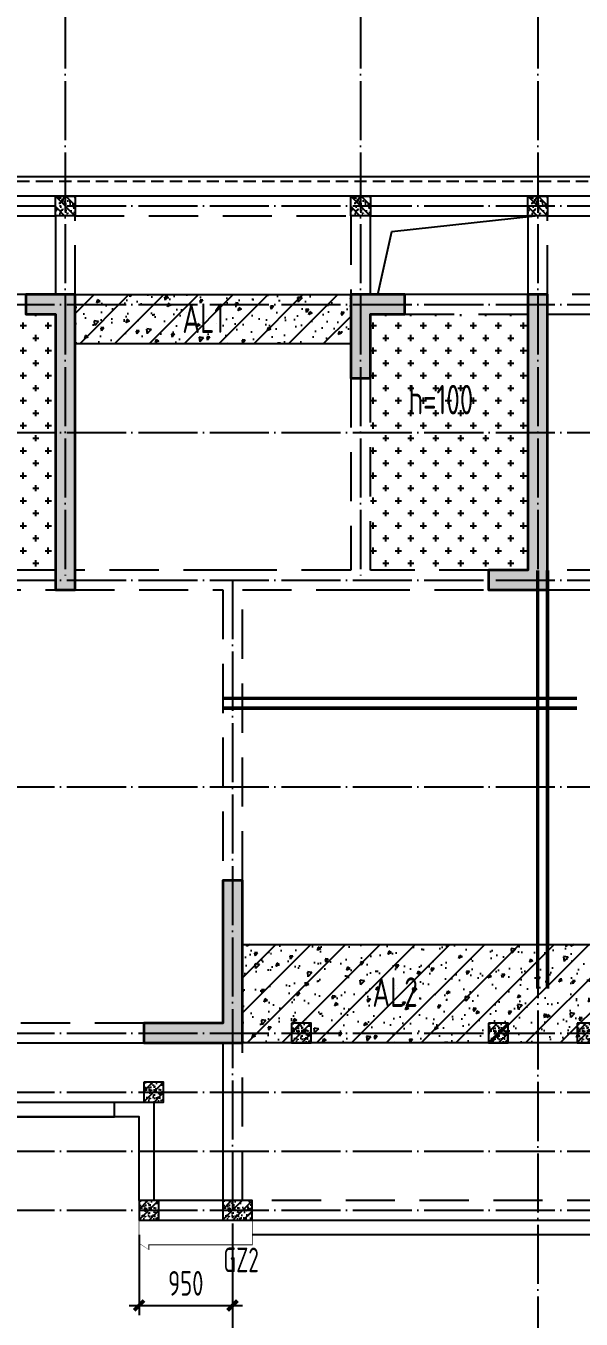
# Model space of a CAD drawing. Extents: x 393367 to 3005760, y 4998 to 826018.
# Drawn here: x 2521507 to 2527148, y 486396 to 499529 of the extents above; entities that cross this region are included whole.
import ezdxf
from ezdxf.enums import TextEntityAlignment as Align

# ---------------------------------------------------------------- set-up
doc = ezdxf.new("R2010")
doc.units = 0
doc.header["$LTSCALE"] = 1000
for name, pattern in [('DASH', [0.35, 0.25, -0.1]), ('DASHED', [0.75, 0.5, -0.25]), ('DOTE', [2.4200000000000004, 2, -0.2, 0.02, -0.2]), ('HIDDEN', [0.375, 0.25, -0.125])]:
    doc.linetypes.add(name, pattern=pattern)
doc.layers.get('0').update_dxf_attribs({"linetype": 'CONTINUOUS'})
doc.layers.get('Defpoints').update_dxf_attribs({"linetype": 'CONTINUOUS'})
for name, color, linetype in [('BEAM', 4, 'DASH'), ('DIM', 3, 'CONTINUOUS'), ('DOTE', 8, 'DOTE'), ('PUB_TEXT', 7, 'CONTINUOUS'), ('S-大样-砼线', 7, 'CONTINUOUS'), ('S-构造柱', 212, 'CONTINUOUS'), ('S-构造柱编号', 130, 'CONTINUOUS'), ('S-梁', 4, 'DASHED'), ('S-梁实线', 4, 'CONTINUOUS'), ('S-楼板文字', 7, 'CONTINUOUS'), ('S-洞口边线', 7, 'CONTINUOUS'), ('S-砼墙', 150, 'CONTINUOUS'), ('S-砼墙填充', 251, 'CONTINUOUS'), ('S-降板填充', 75, 'CONTINUOUS'), ('TEXT', 7, 'CONTINUOUS'), ('板面附加钢筋', 4, 'CONTINUOUS'), ('看线', 251, 'CONTINUOUS')]:
    doc.layers.add(name, color=color, linetype=linetype)
doc.styles.add('TSSD_Rein', font='Tssdeng.shx', dxfattribs={"width": 0.7, "bigfont": 'hztxt.shx'})
doc.dimstyles.new('TSSD_100_100$0', dxfattribs={"dimtxt": 250, "dimasz": 100, "dimexe": 100, "dimexo": 250, "dimgap": 100, "dimtad": 1, "dimdec": 0, "dimzin": 0, "dimdsep": 46, "dimtxsty": 'TSSD_Rein', "dimblk": 'ARCHTICK', "dimcen": 0, "dimdle": 100, "dimclrt": 7, "dimadec": 0, "dimazin": 0, "dimtfac": 1, "dimtdec": 0, "dimtix": 1, "dimtmove": 2, "dimatfit": 3, "dimldrblk": '_tsdbk', "dimfxl": 1, "dimtolj": 1, "dimtzin": 0, "dimarcsym": 0})

# ---------------------------------------------------------------- blocks, each defined once
blk = doc.blocks.new('二层')
at = {"layer": 'S-砼墙填充'}
for points in [[(29300.19927108241, -5750.004090854898), (29300.19132999983, -2750.000007723807), (28800.28800499998, -2750.000007723807), (28800.28800499998, -2950.000007723807), (29100.19132999983, -2950.000007723807), (29100.19927108241, -5750.004090854898)], [(32300.18907799991, -3600.000604723929), (32300.18907799991, -2950.000007723807), (32650.18907700013, -2950.000007723807), (32650.18907700013, -2750.000007723807), (32100.18907799991, -2750.000007723807), (32100.18907799991, -3600.000604723929)], [(34100.28984601796, -5750.076483723824), (34100.28984494647, -2750.000007670256), (33900.28984498186, -2750.000007741735), (33900.2898459821, -5550.076483723824), (33500.2853959999, -5550.076483723824), (33500.2853959999, -5750.076483723824)], [(31000.1933010323, -10350.00023555721), (31000.1932999678, -8700.000273659243), (30800.19330003206, -8700.000273788464), (30800.19330096757, -10150.00023589062), (30000.18699888885, -10150.00023677933), (30000.18699911097, -10350.00023666827)]]:
    blk.add_hatch(color=142, dxfattribs=at).paths.add_polyline_path(points)
at = {"layer": 'S-梁'}
for p, q in [((29300.19132999983, -1950.000007723807), (32100.18907799991, -1950.000007723807)), ((29300.19133000029, -2750.000007723807), (29300.19132999983, -1950.000007723807)), ((32100.18907799991, -1950.000007723807), (32100.18907800037, -2750.000007723807)), ((34100.28984500002, -2750.000007723807), (34100.28984500002, -1950.000130499364)), ((34100.28984500002, -1950.000130499364), (37100.19028615393, -1950.000324338791)), ((37100.1902344618, -2750.000007723807), (34100.28984500002, -2750.000007723807)), ((32650.18907700013, -2950.000007723807), (33900.28984505357, -2950.000007723807)), ((34100.28984501772, -2950.000007723807), (37100.19031200092, -2950.000007723807)), ((32100.18907800037, -3600.000604723697), (32100.18907799991, -5550.015171437641)), ((32300.18907799991, -5550.020228251233), (32300.18907800037, -3600.000604723697)), ((29100.18412762089, -5550.004107773886), (27500.1931309998, -5549.998468853999)), ((30900.19366835197, -5550.01073922927), (29300.18412761949, -5550.004829560523)), ((32100.18907799991, -5550.015171437641), (30900.19366835197, -5550.01073922927)), ((33500.29008357087, -5550.07648383372), (32300.18907799991, -5550.020228251233)), ((37800.19133300008, -5550.023581903079), (34100.28984594624, -5550.075091525097)), ((27500.19313100027, -5749.998468855396), (29200.18340583332, -5750.00446020707)), ((29200.18338891584, -5750.00446020707), (30800.19329904951, -5750.010369877215)), ((30800.19329904951, -5750.010369877215), (30800.19330001622, -8700.000273756566)), ((31000.19329998363, -8700.000273690908), (31000.19329901645, -5750.011108581559)), ((31000.19329901645, -5750.011108581559), (32200.18870864809, -5750.015540789696)), ((32200.18439042941, -5750.015540680499), (33500.2807084294, -5750.076483613928)), ((34100.28984601796, -5750.075091544422), (37800.19133319985, -5750.023581922404)), ((30000.18699900014, -10150.00023672369), (27500.19313100027, -10150.00023672369)), ((31000.00355086662, -11950.00023682055), (31000.00355189852, -10350.00023672369)), ((37800.00158170471, -11950.00024120748), (31000.00355086662, -11950.00023682055))]:
    blk.add_line(p, q, dxfattribs=at)
at = {"layer": 'S-梁实线'}
for p, q in [((29099.99999999953, -1750.000007723807), (22600.19718400016, -1750.000007723807)), ((32200.18907799991, -1750.000007723807), (29100.19132999983, -1750.000007723807)), ((34000.28985146154, -1750.000124037848), (32200.18908446142, -1750.000007723807)), ((37100.19029907696, -1750.000324338791), (34000.28985146154, -1750.000124037848)), ((25700.19493200025, -1950.003717453103), (29100.19133000029, -1950.007921811659)), ((29100.19133000029, -1950.007921811659), (29100.19133000029, -2750.000007723807)), ((32300.18907799991, -1950.000014185323), (33900.28984500002, -1950.000117576332)), ((32300.18907800037, -2750.000007723807), (32300.18907799991, -1950.000014185323)), ((33900.28984500002, -1950.000117576332), (33900.28984500002, -2750.000007723807)), ((28800.2880052859, -2750.000007866533), (27400.19313128572, -2750.000003866502)), ((33900.28984498233, -2750.000007723807), (32650.18907700013, -2750.000007723807)), ((27400.19313100027, -10350.00023672369), (30000.18699900014, -10350.00023672369)), ((30800.00355196325, -10350.00023672369), (30800.00355093088, -11950.00023669156)), ((29950.00355089875, -11950.000236272), (29950.00355076976, -12150.0002362075)), ((30800.00355093088, -11950.00023669156), (29950.00355089875, -11950.000236272)), ((29950.00355076976, -12150.0002362075), (30900.00355076976, -12150.00023669156)), ((30900.00355076976, -12150.00023669156), (38900.00007599546, -12150.0002417884))]:
    blk.add_line(p, q, dxfattribs=at)
at = {"layer": 'S-砼墙', "color": 150, "lineweight": 35}
for points in [[(29300.19927108241, -5750.004090854898), (29300.19132999983, -2750.000007723807), (28800.28800499998, -2750.000007723807), (28800.28800499998, -2950.000007723807), (29100.19132999983, -2950.000007723807), (29100.19927108241, -5750.004090854898)], [(32300.18907799991, -3600.000604723929), (32300.18907799991, -2950.000007723807), (32650.18907700013, -2950.000007723807), (32650.18907700013, -2750.000007723807), (32100.18907799991, -2750.000007723807), (32100.18907799991, -3600.000604723929)], [(34100.28984601796, -5750.076483723824), (34100.28984494647, -2750.000007670256), (33900.28984498186, -2750.000007741735), (33900.2898459821, -5550.076483723824), (33500.2853959999, -5550.076483723824), (33500.2853959999, -5750.076483723824)], [(31000.1933010323, -10350.00023555721), (31000.1932999678, -8700.000273659243), (30800.19330003206, -8700.000273788464), (30800.19330096757, -10150.00023589062), (30000.18699888885, -10150.00023677933), (30000.18699911097, -10350.00023666827)]]:
    blk.add_lwpolyline(points, close=True, dxfattribs=at)
blk = doc.blocks.new('A$C3AD31606')
at = {"layer": 'BEAM', "linetype": 'ByBlock'}
h = blk.add_hatch(dxfattribs=at)
h.set_pattern_fill('ARMORED', color=252, scale=50, angle=180, style=0)
h.set_pattern_definition([(229.9999999999999, (-188270.9410326034, 1923611.68613293), (-358.6300913003767, 31.37606749129769), [37.49999999999997, -412.4999999999998]), (175, (-188270.9410326034, 1923611.68613293), (69.37566680649986, -376.0960668500059), [30, -330]), (280.4514, (-188300.826872603, 1923614.30080293), (-289.2546908570109, -344.7197710304767), [31.87009499999982, -350.5710559999971]), (226.1842, (-188270.9410326034, 1923511.68613293), (-533.6205243128222, 82.75950716450924), [56.25, -618.75]), (276.6356, (-188315.409405103, 1923518.582786431), (-467.3313527743519, -487.0589354502206), [47.80514399999957, -525.8564999999932]), (171.1842, (-188270.9410326034, 1923511.68613293), (-467.3309725668138, -487.0593004626621), [44.99999999999964, -494.9999999999971]), (201, (-188320.9410326034, 1923536.68613293), (-298.4535260592307, 201.3094453326695), [37.5, -412.5]), (145.9999999999999, (-188320.9410326034, 1923536.68613293), (-121.657665960791, -362.5750225234265), [30, -329.9999999999999]), (251.4514, (-188345.8121491028, 1923553.46193593), (-420.1113142907451, -161.265248354976), [31.87009499999982, -350.5710559999971]), (217.5, (-188270.9410326034, 1923611.68613293), (-6.079927658645395, -166.4469269156558), [0, -325.9999999999995, 0, -334.9999999999995, 0, -331.2499999999995]), (187.5, (-188270.9410326034, 1923611.68613293), (-131.5347687210744, -197.2058559411801), [0, -191, 0, -318.5, 0, -126.25]), (147.4999999999999, (-188159.4410326034, 1923611.68613293), (-266.9112180862045, 11.27743586719), [0, -125, 0, -389.9999999999998, 0, -517.4999999999997]), (137.5, (-188109.4410326034, 1923611.68613293), (-291.5930846711931, -50.0524911661587), [0, -162.4999999999997, 0, -258.9999999999995, 0, -367.4999999999995]), (225, (-188270.9410326034, 1923611.68613293), (176.7766952966368, -176.7766952966369), [])])
h.paths.add_polyline_path([(32200.18981662439, 9190.383684950648), (29400.19206862431, 9190.383900043438), (29400.19206862431, 9690.383900043438), (32200.18981662439, 9690.383684950648)])
h = blk.add_hatch(dxfattribs=at)
h.set_pattern_fill('ARMORED', color=252, scale=50, angle=180, style=0)
h.set_pattern_definition([(229.9999999999999, (-186570.9403858697, 1916511.613339615), (-358.6300913003767, 31.37606749129769), [37.49999999999997, -412.4999999999998]), (175, (-186570.9403858697, 1916511.613339615), (69.37566680649986, -376.0960668500059), [30, -330]), (280.4514, (-186600.8262258694, 1916514.228009615), (-289.2546908570109, -344.7197710304767), [31.87009499999983, -350.5710559999973]), (226.1842, (-186570.9403858697, 1916411.613339615), (-533.6205243128222, 82.75950716450924), [56.25, -618.75]), (276.6356, (-186615.4087583702, 1916418.509993115), (-467.3313527743519, -487.0589354502206), [47.80514399999959, -525.8564999999935]), (171.1842, (-186570.9403858697, 1916411.613339615), (-467.3309725668138, -487.0593004626621), [44.99999999999966, -494.9999999999973]), (201, (-186620.9403858697, 1916436.613339615), (-298.4535260592307, 201.3094453326695), [37.5, -412.5]), (145.9999999999999, (-186620.9403858697, 1916436.613339615), (-121.657665960791, -362.5750225234265), [30, -329.9999999999999]), (251.4514, (-186645.8115023701, 1916453.389142615), (-420.1113142907451, -161.265248354976), [31.87009499999983, -350.5710559999973]), (217.5, (-186570.9403858697, 1916511.613339615), (-6.079927658645395, -166.4469269156558), [0, -325.9999999999995, 0, -334.9999999999995, 0, -331.2499999999995]), (187.5, (-186570.9403858697, 1916511.613339615), (-131.5347687210744, -197.2058559411801), [0, -191, 0, -318.5, 0, -126.25]), (147.4999999999999, (-186459.4403858697, 1916511.613339615), (-266.9112180862045, 11.27743586719), [0, -125, 0, -389.9999999999998, 0, -517.4999999999997]), (137.5, (-186409.4403858697, 1916511.613339615), (-291.5930846711931, -50.0524911661587), [0, -162.4999999999997, 0, -258.9999999999995, 0, -367.4999999999995]), (225, (-186570.9403858697, 1916511.613339615), (176.7766952966368, -176.7766952966369), [])])
h.paths.add_polyline_path([(37900.1907467884, 2090.310869794397), (31100.19271535799, 2090.311106727459), (31100.19271535799, 3090.311106727459), (37900.1907467884, 3090.310869794397)])
at = {"layer": 'S-构造柱'}
h = blk.add_hatch(dxfattribs=at)
h.set_pattern_fill('ARMORED', color=256, scale=15, angle=-90.00000000000001, style=0)
h.set_pattern_definition([(320, (-124989.4093841915, 3289163.757304352), (-9.412820247389286, -107.589027390113), [11.25, -123.75]), (265, (-124989.4093841915, 3289163.757304352), (112.8288200550018, 20.81270004194998), [9, -99]), (10.45139999999996, (-124990.193785191, 3289154.791552354), (103.415931309143, -86.77640725710324), [9.561028499999967, -105.1713167999997]), (316.1842, (-124959.4093841915, 3289163.757304352), (-24.82785214935274, -160.0861572938467), [16.875, -185.625]), (6.635599999999982, (-124961.478380241, 3289150.416792601), (146.1176806350662, -140.1994058323055), [14.34154319999977, -157.7569499999963]), (261.1841999999999, (-124959.4093841915, 3289163.757304352), (146.1177901387987, -140.1992917700441), [13.49999999999978, -148.4999999999964]), (290.9999999999999, (-124966.9093841915, 3289148.757304352), (-60.39283359980084, -89.53605781776923), [11.25, -123.75]), (236, (-124966.9093841915, 3289148.757304352), (108.772506757028, -36.49729978823728), [8.999999999999998, -98.99999999999999]), (341.4514, (-124971.9421250899, 3289141.295969404), (48.37957450649284, -126.0333942872235), [9.5610285, -105.1713168]), (307.5, (-124989.4093841915, 3289163.757304352), (49.93407807469672, -1.823978297593609), [0, -97.7999999999982, 0, -100.4999999999982, 0, -99.37499999999821]), (277.5, (-124989.4093841915, 3289163.757304352), (59.16175678235403, -39.46043061632231), [0, -57.29999999999999, 0, -95.54999999999998, 0, -37.87499999999999]), (237.5, (-124989.4093841915, 3289197.207304351), (-3.383230760156985, -80.07336542586137), [0, -37.5, 0, -117, 0, -155.25]), (227.4999999999999, (-124989.4093841915, 3289212.207304351), (15.01574734984763, -87.47792540135794), [0, -48.75, 0, -77.69999999999999, 0, -110.25]), (315, (-124989.4093841915, 3289163.757304352), (53.03300858899107, 53.03300858899105), [])])
h.paths.add_polyline_path([(29399.99907831755, 10690.30345698999), (29399.99907831755, 10490.30345698999), (29199.99941530405, 10490.30345699418), (29199.99941530405, 10690.30345699418)])
h = blk.add_hatch(dxfattribs=at)
h.set_pattern_fill('ARMORED', color=256, scale=15, angle=-90.00000000000001, style=0)
h.set_pattern_definition([(320, (-121989.4090477158, 3289163.761261392), (-9.412820247389286, -107.589027390113), [11.25, -123.75]), (265, (-121989.4090477158, 3289163.761261392), (112.8288200550018, 20.81270004194998), [9, -99]), (10.45139999999996, (-121990.1934487154, 3289154.795509394), (103.415931309143, -86.77640725710324), [9.561028499999967, -105.1713167999997]), (316.1842, (-121959.4090477158, 3289163.761261392), (-24.82785214935274, -160.0861572938467), [16.875, -185.625]), (6.635599999999982, (-121961.4780437653, 3289150.420749642), (146.1176806350662, -140.1994058323055), [14.34154319999977, -157.7569499999964]), (261.1841999999999, (-121959.4090477158, 3289163.761261392), (146.1177901387987, -140.1992917700441), [13.49999999999978, -148.4999999999964]), (290.9999999999999, (-121966.9090477158, 3289148.761261392), (-60.39283359980084, -89.53605781776923), [11.25, -123.75]), (236, (-121966.9090477158, 3289148.761261392), (108.772506757028, -36.49729978823728), [8.999999999999998, -98.99999999999999]), (341.4514, (-121971.9417886143, 3289141.299926445), (48.37957450649284, -126.0333942872235), [9.5610285, -105.1713168]), (307.5, (-121989.4090477158, 3289163.761261392), (49.93407807469672, -1.823978297593609), [0, -97.7999999999982, 0, -100.4999999999982, 0, -99.37499999999821]), (277.5, (-121989.4090477158, 3289163.761261392), (59.16175678235403, -39.46043061632231), [0, -57.29999999999999, 0, -95.54999999999998, 0, -37.87499999999999]), (237.5, (-121989.4090477158, 3289197.211261392), (-3.383230760156985, -80.07336542586137), [0, -37.5, 0, -117, 0, -155.25]), (227.4999999999999, (-121989.4090477158, 3289212.211261392), (15.01574734984763, -87.47792540135794), [0, -48.75, 0, -77.69999999999999, 0, -110.25]), (315, (-121989.4090477158, 3289163.761261392), (53.03300858899107, 53.03300858899105), [])])
h.paths.add_polyline_path([(32399.99941479322, 10690.30741403101), (32399.99941479322, 10490.30741403101), (32199.99975177972, 10490.3074140352), (32199.99975177972, 10690.3074140352)])
h = blk.add_hatch(dxfattribs=at)
h.set_pattern_fill('ARMORED', color=256, scale=15, angle=-90.00000000000001, style=0)
h.set_pattern_definition([(320, (-120189.409047707, 3289163.765218467), (-9.412820247389286, -107.589027390113), [11.25, -123.75]), (265, (-120189.409047707, 3289163.765218467), (112.8288200550018, 20.81270004194998), [9, -99]), (10.45139999999996, (-120190.1934487065, 3289154.799466468), (103.415931309143, -86.77640725710324), [9.561028499999967, -105.1713167999997]), (316.1842, (-120159.409047707, 3289163.765218467), (-24.82785214935274, -160.0861572938467), [16.875, -185.625]), (6.635599999999982, (-120161.4780437564, 3289150.424706716), (146.1176806350662, -140.1994058323055), [14.34154319999977, -157.7569499999964]), (261.1841999999999, (-120159.409047707, 3289163.765218467), (146.1177901387987, -140.1992917700441), [13.49999999999978, -148.4999999999964]), (290.9999999999999, (-120166.909047707, 3289148.765218467), (-60.39283359980084, -89.53605781776923), [11.25, -123.75]), (236, (-120166.909047707, 3289148.765218467), (108.772506757028, -36.49729978823728), [8.999999999999998, -98.99999999999999]), (341.4514, (-120171.9417886054, 3289141.303883519), (48.37957450649284, -126.0333942872235), [9.5610285, -105.1713168]), (307.5, (-120189.409047707, 3289163.765218467), (49.93407807469672, -1.823978297593609), [0, -97.7999999999982, 0, -100.4999999999982, 0, -99.37499999999821]), (277.5, (-120189.409047707, 3289163.765218467), (59.16175678235403, -39.46043061632231), [0, -57.29999999999999, 0, -95.54999999999998, 0, -37.87499999999999]), (237.5, (-120189.409047707, 3289197.215218466), (-3.383230760156985, -80.07336542586137), [0, -37.5, 0, -117, 0, -155.25]), (227.4999999999999, (-120189.409047707, 3289212.215218466), (15.01574734984763, -87.47792540135794), [0, -48.75, 0, -77.69999999999999, 0, -110.25]), (315, (-120189.409047707, 3289163.765218467), (53.03300858899107, 53.03300858899105), [])])
h.paths.add_polyline_path([(34199.99941480206, 10690.3113711052), (34199.99941480206, 10490.3113711052), (33999.99975178856, 10490.31137110939), (33999.99975178856, 10690.31137110939)])
h = blk.add_hatch(dxfattribs=at)
h.set_pattern_fill('ARMORED', color=256, scale=15, angle=-90.00000000000001, style=0)
h.set_pattern_definition([(220, (185989.4082144811, 3280763.76521844), (9.412820247389286, -107.589027390113), [11.24999999999998, -123.7499999999998]), (275, (185989.4082144811, 3280763.76521844), (-112.8288200550018, 20.81270004194998), [9, -99]), (169.5486, (185990.1926154806, 3280754.799466441), (-103.415931309143, -86.77640725710324), [9.561028499999967, -105.1713167999997]), (223.8158, (185959.4082144811, 3280763.76521844), (24.82785214935274, -160.0861572938467), [16.875, -185.625]), (173.3644, (185961.4772105305, 3280750.424706689), (-146.1176806350662, -140.1994058323055), [14.34154319999978, -157.7569499999964]), (278.8158, (185959.4082144811, 3280763.76521844), (-146.1177901387987, -140.1992917700441), [13.4999999999998, -148.4999999999968]), (249, (185966.9082144811, 3280748.76521844), (60.39283359980084, -89.53605781776923), [11.25, -123.75]), (304, (185966.9082144811, 3280748.76521844), (-108.772506757028, -36.49729978823728), [8.999999999999998, -98.99999999999999]), (198.5486000000001, (185971.9409553795, 3280741.303883492), (-48.37957450649284, -126.0333942872235), [9.5610285, -105.1713168]), (232.5, (185989.4082144811, 3280763.76521844), (-49.93407807469672, -1.823978297593609), [0, -97.7999999999984, 0, -100.4999999999984, 0, -99.37499999999841]), (262.5, (185989.4082144811, 3280763.76521844), (-59.16175678235403, -39.46043061632231), [0, -57.29999999999999, 0, -95.54999999999998, 0, -37.87499999999999]), (302.5, (185989.4082144811, 3280797.215218439), (3.383230760156985, -80.07336542586137), [0, -37.5, 0, -117, 0, -155.25]), (312.5000000000001, (185989.4082144811, 3280812.215218439), (-15.01574734984763, -87.47792540135794), [0, -48.75, 0, -77.69999999999999, 0, -110.25]), (225, (185989.4082144811, 3280763.76521844), (-53.03300858899107, 53.03300858899105), [])])
h.paths.add_polyline_path([(31599.99975197203, 2290.311371078365), (31599.99975197203, 2090.311371078365), (31799.99941498553, 2090.311371082556), (31799.99941498553, 2290.311371082556)])
h = blk.add_hatch(dxfattribs=at)
h.set_pattern_fill('ARMORED', color=256, scale=15, angle=-90.00000000000001, style=0)
h.set_pattern_definition([(220, (187989.4078774946, 3280763.761032519), (9.412820247389286, -107.589027390113), [11.24999999999998, -123.7499999999998]), (275, (187989.4078774946, 3280763.761032519), (-112.8288200550018, 20.81270004194998), [9, -99]), (169.5486, (187990.1922784941, 3280754.795280521), (-103.415931309143, -86.77640725710324), [9.561028499999967, -105.1713167999997]), (223.8158, (187959.4078774946, 3280763.761032519), (24.82785214935274, -160.0861572938467), [16.875, -185.625]), (173.3644, (187961.476873544, 3280750.420520769), (-146.1176806350662, -140.1994058323055), [14.34154319999978, -157.7569499999965]), (278.8158, (187959.4078774946, 3280763.761032519), (-146.1177901387987, -140.1992917700441), [13.4999999999998, -148.4999999999969]), (249, (187966.9078774946, 3280748.761032519), (60.39283359980084, -89.53605781776923), [11.25, -123.75]), (304, (187966.9078774946, 3280748.761032519), (-108.772506757028, -36.49729978823728), [8.999999999999998, -98.99999999999999]), (198.5486000000001, (187971.940618393, 3280741.299697571), (-48.37957450649284, -126.0333942872235), [9.5610285, -105.1713168]), (232.5, (187989.4078774946, 3280763.761032519), (-49.93407807469672, -1.823978297593609), [0, -97.79999999999843, 0, -100.4999999999984, 0, -99.37499999999844]), (262.5, (187989.4078774946, 3280763.761032519), (-59.16175678235403, -39.46043061632231), [0, -57.29999999999999, 0, -95.54999999999998, 0, -37.87499999999999]), (302.5, (187989.4078774946, 3280797.211032518), (3.383230760156985, -80.07336542586137), [0, -37.5, 0, -117, 0, -155.25]), (312.5000000000001, (187989.4078774946, 3280812.211032518), (-15.01574734984763, -87.47792540135794), [0, -48.75, 0, -77.69999999999999, 0, -110.25]), (225, (187989.4078774946, 3280763.761032519), (-53.03300858899107, 53.03300858899105), [])])
h.paths.add_polyline_path([(33599.99941498553, 2290.30718515761), (33599.99941498553, 2090.30718515761), (33799.99907799903, 2090.307185161801), (33799.99907799903, 2290.307185161801)])
h = blk.add_hatch(dxfattribs=at)
h.set_pattern_fill('ARMORED', color=256, scale=15, angle=-90.00000000000001, style=0)
h.set_pattern_definition([(220, (188889.4082148434, 3280763.765218325), (9.412820247389286, -107.589027390113), [11.24999999999998, -123.7499999999998]), (275, (188889.4082148434, 3280763.765218325), (-112.8288200550018, 20.81270004194998), [9, -99]), (169.5486, (188890.1926158429, 3280754.799466327), (-103.415931309143, -86.77640725710324), [9.561028499999967, -105.1713167999997]), (223.8158, (188859.4082148434, 3280763.765218325), (24.82785214935274, -160.0861572938467), [16.875, -185.625]), (173.3644, (188861.4772108928, 3280750.424706575), (-146.1176806350662, -140.1994058323055), [14.34154319999978, -157.7569499999965]), (278.8158, (188859.4082148434, 3280763.765218325), (-146.1177901387987, -140.1992917700441), [13.49999999999981, -148.4999999999969]), (249, (188866.9082148434, 3280748.765218325), (60.39283359980084, -89.53605781776923), [11.25, -123.75]), (304, (188866.9082148434, 3280748.765218325), (-108.772506757028, -36.49729978823728), [8.999999999999998, -98.99999999999999]), (198.5486000000001, (188871.9409557418, 3280741.303883377), (-48.37957450649284, -126.0333942872235), [9.5610285, -105.1713168]), (232.5, (188889.4082148434, 3280763.765218325), (-49.93407807469672, -1.823978297593609), [0, -97.79999999999845, 0, -100.4999999999985, 0, -99.37499999999845]), (262.5, (188889.4082148434, 3280763.765218325), (-59.16175678235403, -39.46043061632231), [0, -57.29999999999999, 0, -95.54999999999998, 0, -37.87499999999999]), (302.5, (188889.4082148434, 3280797.215218324), (3.383230760156985, -80.07336542586137), [0, -37.5, 0, -117, 0, -155.25]), (312.5000000000001, (188889.4082148434, 3280812.215218324), (-15.01574734984763, -87.47792540135794), [0, -48.75, 0, -77.69999999999999, 0, -110.25]), (225, (188889.4082148434, 3280763.765218325), (-53.03300858899107, 53.03300858899105), [])])
h.paths.add_polyline_path([(34499.99975233432, 2290.311370963696), (34499.99975233432, 2090.311370963696), (34699.99941534782, 2090.311370967887), (34699.99941534782, 2290.311370967887)])
h = blk.add_hatch(dxfattribs=at)
h.set_pattern_fill('ARMORED', color=256, scale=15, angle=-90.00000000000001, style=0)
h.set_pattern_definition([(220, (184489.4082148126, 3280163.761032279), (9.412820247389286, -107.589027390113), [11.24999999999998, -123.7499999999998]), (275, (184489.4082148126, 3280163.761032279), (-112.8288200550018, 20.81270004194998), [9, -99]), (169.5486, (184490.1926158122, 3280154.795280281), (-103.415931309143, -86.77640725710324), [9.561028499999967, -105.1713167999997]), (223.8158, (184459.4082148126, 3280163.761032279), (24.82785214935274, -160.0861572938467), [16.875, -185.625]), (173.3644, (184461.4772108621, 3280150.420520528), (-146.1176806350662, -140.1994058323055), [14.34154319999978, -157.7569499999965]), (278.8158, (184459.4082148126, 3280163.761032279), (-146.1177901387987, -140.1992917700441), [13.4999999999998, -148.4999999999969]), (249, (184466.9082148126, 3280148.761032279), (60.39283359980084, -89.53605781776923), [11.25, -123.75]), (304, (184466.9082148126, 3280148.761032279), (-108.772506757028, -36.49729978823728), [8.999999999999998, -98.99999999999999]), (198.5486000000001, (184471.9409557111, 3280141.299697331), (-48.37957450649284, -126.0333942872235), [9.5610285, -105.1713168]), (232.5, (184489.4082148126, 3280163.761032279), (-49.93407807469672, -1.823978297593609), [0, -97.79999999999843, 0, -100.4999999999984, 0, -99.37499999999844]), (262.5, (184489.4082148126, 3280163.761032279), (-59.16175678235403, -39.46043061632231), [0, -57.29999999999999, 0, -95.54999999999998, 0, -37.87499999999999]), (302.5, (184489.4082148126, 3280197.211032278), (3.383230760156985, -80.07336542586137), [0, -37.5, 0, -117, 0, -155.25]), (312.5000000000001, (184489.4082148126, 3280212.211032278), (-15.01574734984763, -87.47792540135794), [0, -48.75, 0, -77.69999999999999, 0, -110.25]), (225, (184489.4082148126, 3280163.761032279), (-53.03300858899107, 53.03300858899105), [])])
h.paths.add_polyline_path([(30099.99975230359, 1690.30718491727), (30099.99975230359, 1490.30718491727), (30299.99941531103, 1490.307184921461), (30299.99941531103, 1690.307184921461)])
h = blk.add_hatch(dxfattribs=at)
h.set_pattern_fill('ARMORED', color=256, scale=15, angle=-90.00000000000001, style=0)
h.set_pattern_definition([(220, (184439.4078778243, 3278963.761032299), (9.412820247389286, -107.589027390113), [11.24999999999998, -123.7499999999998]), (275, (184439.4078778243, 3278963.761032299), (-112.8288200550018, 20.81270004194998), [9, -99]), (169.5486, (184440.1922788238, 3278954.795280301), (-103.415931309143, -86.77640725710324), [9.561028499999967, -105.1713167999997]), (223.8158, (184409.4078778243, 3278963.761032299), (24.82785214935274, -160.0861572938467), [16.875, -185.625]), (173.3644, (184411.4768738737, 3278950.420520549), (-146.1176806350662, -140.1994058323055), [14.34154319999978, -157.7569499999965]), (278.8158, (184409.4078778243, 3278963.761032299), (-146.1177901387987, -140.1992917700441), [13.49999999999981, -148.4999999999969]), (249, (184416.9078778243, 3278948.761032299), (60.39283359980084, -89.53605781776923), [11.25, -123.75]), (304, (184416.9078778243, 3278948.761032299), (-108.772506757028, -36.49729978823728), [8.999999999999998, -98.99999999999999]), (198.5486000000001, (184421.9406187227, 3278941.299697352), (-48.37957450649284, -126.0333942872235), [9.5610285, -105.1713168]), (232.5, (184439.4078778243, 3278963.761032299), (-49.93407807469672, -1.823978297593609), [0, -97.79999999999845, 0, -100.4999999999985, 0, -99.37499999999845]), (262.5, (184439.4078778243, 3278963.761032299), (-59.16175678235403, -39.46043061632231), [0, -57.29999999999999, 0, -95.54999999999998, 0, -37.87499999999999]), (302.5, (184439.4078778243, 3278997.211032298), (3.383230760156985, -80.07336542586137), [0, -37.5, 0, -117, 0, -155.25]), (312.5000000000001, (184439.4078778243, 3279012.211032298), (-15.01574734984763, -87.47792540135794), [0, -48.75, 0, -77.69999999999999, 0, -110.25]), (225, (184439.4078778243, 3278963.761032299), (-53.03300858899107, 53.03300858899105), [])])
h.paths.add_polyline_path([(30049.99941531522, 490.3071849378757), (30049.99941531522, 290.3071849378757), (30249.99907832267, 290.3071849420667), (30249.99907832267, 490.3071849420667)])
h = blk.add_hatch(dxfattribs=at)
h.set_pattern_fill('ARMORED', color=256, scale=15, angle=-90.00000000000001, style=0)
h.set_pattern_definition([(220, (185289.4082148131, 3278963.761032268), (9.412820247389286, -107.589027390113), [11.24999999999998, -123.7499999999998]), (275, (185289.4082148131, 3278963.761032268), (-112.8288200550018, 20.81270004194998), [9, -99]), (169.5486, (185290.1926158126, 3278954.79528027), (-103.415931309143, -86.77640725710324), [9.561028499999967, -105.1713167999997]), (223.8158, (185259.4082148131, 3278963.761032268), (24.82785214935274, -160.0861572938467), [16.875, -185.625]), (173.3644, (185261.4772108626, 3278950.420520518), (-146.1176806350662, -140.1994058323055), [14.34154319999978, -157.7569499999965]), (278.8158, (185259.4082148131, 3278963.761032268), (-146.1177901387987, -140.1992917700441), [13.4999999999998, -148.4999999999969]), (249, (185266.9082148131, 3278948.761032268), (60.39283359980084, -89.53605781776923), [11.25, -123.75]), (304, (185266.9082148131, 3278948.761032268), (-108.772506757028, -36.49729978823728), [8.999999999999998, -98.99999999999999]), (198.5486000000001, (185271.9409557115, 3278941.299697321), (-48.37957450649284, -126.0333942872235), [9.5610285, -105.1713168]), (232.5, (185289.4082148131, 3278963.761032268), (-49.93407807469672, -1.823978297593609), [0, -97.79999999999843, 0, -100.4999999999984, 0, -99.37499999999844]), (262.5, (185289.4082148131, 3278963.761032268), (-59.16175678235403, -39.46043061632231), [0, -57.29999999999999, 0, -95.54999999999998, 0, -37.87499999999999]), (302.5, (185289.4082148131, 3278997.211032268), (3.383230760156985, -80.07336542586137), [0, -37.5, 0, -117, 0, -155.25]), (312.5000000000001, (185289.4082148131, 3279012.211032268), (-15.01574734984763, -87.47792540135794), [0, -48.75, 0, -77.69999999999999, 0, -110.25]), (225, (185289.4082148131, 3278963.761032268), (-53.03300858899107, 53.03300858899105), [])])
h.paths.add_polyline_path([(30899.99975230405, 490.3071849072003), (30899.99975230405, 290.3071849072003), (31199.9994153115, 290.3071849113912), (31199.9994153115, 490.3071849113912)])
at = {"layer": 'BEAM', "linetype": 'ByBlock'}
for points in [[(32200.18981662439, 9190.383684950648), (29400.19206862431, 9190.383900043438), (29400.19206862431, 9690.383900043438), (32200.18981662439, 9690.383684950648)], [(37900.1907467884, 2090.310869794397), (31100.19271535799, 2090.311106727459), (31100.19271535799, 3090.311106727459), (37900.1907467884, 3090.310869794397)]]:
    blk.add_lwpolyline(points, close=True, dxfattribs=at)
at = {"layer": 'S-构造柱'}
for points in [[(29399.99907831755, 10690.30345698999), (29399.99907831755, 10490.30345698999), (29199.99941530405, 10490.30345699418), (29199.99941530405, 10690.30345699418)], [(32399.99941479322, 10690.30741403101), (32399.99941479322, 10490.30741403101), (32199.99975177972, 10490.3074140352), (32199.99975177972, 10690.3074140352)], [(34199.99941480206, 10690.3113711052), (34199.99941480206, 10490.3113711052), (33999.99975178856, 10490.31137110939), (33999.99975178856, 10690.31137110939)], [(31599.99975197203, 2290.311371078365), (31599.99975197203, 2090.311371078365), (31799.99941498553, 2090.311371082556), (31799.99941498553, 2290.311371082556)], [(33599.99941498553, 2290.30718515761), (33599.99941498553, 2090.30718515761), (33799.99907799903, 2090.307185161801), (33799.99907799903, 2290.307185161801)], [(34499.99975233432, 2290.311370963696), (34499.99975233432, 2090.311370963696), (34699.99941534782, 2090.311370967887), (34699.99941534782, 2290.311370967887)], [(30099.99975230359, 1690.30718491727), (30099.99975230359, 1490.30718491727), (30299.99941531103, 1490.307184921461), (30299.99941531103, 1690.307184921461)], [(30049.99941531522, 490.3071849378757), (30049.99941531522, 290.3071849378757), (30249.99907832267, 290.3071849420667), (30249.99907832267, 490.3071849420667)], [(30899.99975230405, 490.3071849072003), (30899.99975230405, 290.3071849072003), (31199.9994153115, 290.3071849113912), (31199.9994153115, 490.3071849113912)]]:
    blk.add_lwpolyline(points, close=True, dxfattribs=at)
at = {"layer": '板面附加钢筋', "color": 5, "linetype": 'DASH', "const_width": 35}
for points in [[(34100.09661988821, 6890.285601432784), (34100.09661988216, 2641.811199482181)], [(34199.99941531289, 6890.285601432784), (34199.99941530684, 2641.811199482181)], [(30900.00108186621, 5590.311370735639), (34500.00043079443, 5590.311370735639)], [(30900.0010818881, 5490.311370678828), (34500.00043081632, 5490.311370678828)]]:
    blk.add_lwpolyline(points, dxfattribs=at)
at = {"layer": 'S-构造柱编号', "color": 2, "linetype": 'ByBlock', "style": 'TSSD_Rein', "width": 0.65}
blk.add_text('GZ2', height=250, dxfattribs=at).set_placement((30906.30637230538, -237.9021843779483, 5.282134110142623e-09))
at = {"layer": 'TEXT', "color": 1, "style": 'TSSD_Rein', "width": 0.7}
for s, p in [('AL1', (30914.85644213017, 9299.773591145757, -2.60276073612241e-09)), ('AL2', (32881.72770243417, 2456.427043217467, -2.60276073612241e-09))]:
    blk.add_text(s, height=300, dxfattribs=at).set_placement(p, align=Align.RIGHT)
blk = doc.blocks.new('A$C0DED0746')
at = {"color": 30, "const_width": 8}
blk.add_lwpolyline([(30250.09165631654, 499.9996507377364), (30250.09165631607, 199.9996507377364), (30350.09166556271, 199.9992124415003), (30350.0916470699, 249.9996497933753), (31400.09161899844, 249.9996398775838), (31400.09160050517, 500.000516470056)], dxfattribs=at)
at = {"layer": '看线', "color": 201, "linetype": 'HIDDEN', "ltscale": 0.5}
blk.add_lwpolyline([(27700.10200289451, 11049.99965344905), (29250.01443109754, 11049.99965061969), (29249.99373792391, 11049.99965071143), (37250.15333971754, 11049.99965077126), (37250.27672301931, 11349.99970448134), (38950.09175998997, 11349.99909537076), (38950.09247048618, 12399.99860460474)], dxfattribs=at)
at = {"layer": '看线', "color": 201}
blk.add_lwpolyline([(27700.10200289451, 11099.99965344905), (29200.01391376555, 11099.99965071096), (29199.99322059192, 11099.99965071096), (37200.17389936885, 11099.99965077103), (37200.29728267761, 11399.9997223909), (38900.09179382306, 11399.99911328778), (38900.09247048618, 12399.99860460474)], dxfattribs=at)
at = {"layer": '看线', "color": 202, "ltscale": 0.5}
for points in [[(28200.09165633004, 1699.999650737736), (28200.09165633004, 1549.999650737736), (30000.09165633004, 1549.999650737736), (30000.09165633144, 1699.999650711892)], [(30250.09166086931, 699.9996522676665), (30250.09166077338, 1549.999641421018), (27700.0916296239, 1549.999641398201)], [(37300.09269519243, 349.999650019221), (31400.09161160141, 349.9996500208508)]]:
    blk.add_lwpolyline(points, dxfattribs=at)
blk = doc.blocks.new('_ArchTick')
at = {"color": 0, "linetype": 'ByBlock', "const_width": 0.4}
blk.add_lwpolyline([(-0.5, -0.5), (0.5, 0.5)], dxfattribs=at)
blk = doc.blocks.new('*D3012')
at = {"layer": 'Defpoints', "color": 0}
for p in [(2522656.459544121, 487500.9263505671), (2523606.459544113, 487500.9263505671), (2523606.459544113, 486534.7079094967)]:
    blk.add_point(p, dxfattribs=at)
at = {"layer": 'DIM', "color": 0, "lineweight": -2}
for p, q in [((2522656.459544121, 487250.9263505671), (2522656.459544121, 486434.7079094967)), ((2523606.459544113, 487250.9263505671), (2523606.459544113, 486434.7079094967)), ((2522556.459544121, 486534.7079094967), (2523706.459544113, 486534.7079094967))]:
    blk.add_line(p, q, dxfattribs=at)
at = {"layer": 'DIM', "color": 0, "lineweight": -2, "xscale": 100, "yscale": 100, "zscale": 100, "rotation": 180}
blk.add_blockref('_ArchTick', (2522656.459544121, 486534.7079094967), dxfattribs=at)
at = {"layer": 'DIM', "color": 0, "lineweight": -2, "xscale": 100, "yscale": 100, "zscale": 100}
blk.add_blockref('_ArchTick', (2523606.459544113, 486534.7079094967), dxfattribs=at)
at = {"layer": 'DIM', "color": 7, "insert": (2523131.459544117, 486759.7079094967), "char_height": 250, "attachment_point": 5, "style": 'TSSD_Rein'}
blk.add_mtext('\\A1;950', dxfattribs=at)
blk = doc.blocks.new('_tsdbk')
blk.add_line((-1, 0), (0, 0))
at = {"const_width": 0.5}
blk.add_lwpolyline([(-0.7000000000000001, -0.7000000000000001), (0.7000000000000001, 0.7000000000000001)], dxfattribs=at)

msp = doc.modelspace()

# ---------------------------------------------------------------- hatches: boundary and pattern name
at = {"layer": 'S-降板填充'}
h = msp.add_hatch(dxfattribs=at)
h.set_pattern_fill('CROSS', color=256, scale=20, style=0)
h.set_pattern_definition([(7.016709298534877e-15, (27295.84200792806, 66082.26504388178), (127, 127), [63.5, -190.5]), (90, (27327.59200792806, 66050.51504388178), (-127, 127), [63.5, -190.5])])
h.paths.add_polyline_path([(2521806.461126111, 496600.9305367114), (2521506.557801111, 496600.9305367114), (2520606.551716111, 496600.9305367114), (2520206.459544111, 496600.9305367114), (2520206.459544111, 495400.9305365077), (2521806.459094676, 495400.9305365077), (2521806.461126111, 495950.9301870635)])
h.paths.add_polyline_path([(2521806.459094676, 495400.9305365078), (2520206.459544111, 495400.9305365077), (2520206.459544111, 494000.9297777115), (2520606.459515111, 494000.9297777114), (2521806.453923731, 494000.9263683422)])
h.paths.add_polyline_path([(2526606.55863311, 495400.9305365078), (2525006.458874111, 495400.9305365077), (2525006.458874111, 494000.9146342932), (2526206.555614463, 494000.9102017106), (2526606.558633111, 494000.9087241094)])
h.paths.add_polyline_path([(2526606.558633111, 496600.9305367114), (2525356.458873111, 496600.9305367114), (2525006.458874111, 496600.9305367114), (2525006.458874111, 495950.9299397112), (2525006.458874111, 495400.9305365077), (2526606.558633111, 495400.9305365078)])

# ---------------------------------------------------------------- linework, layer by layer
at = {"layer": 'DOTE', "linetype": 'DOTE', "ltscale": 0.3}
for p, q in [((2521906.459544112, 504050.930544435), (2521906.459544112, 493900.9305367112)), ((2524906.459544112, 504050.930544435), (2524906.459544112, 493900.9305367112)), ((2526706.459544112, 504050.930544435), (2526706.459544112, 485500.930536711)), ((2490706.45954411, 498000.9305444352), (2549506.459544114, 498000.9305444352)), ((2490706.45954411, 497700.9305444352), (2549506.459544114, 497700.9305444352)), ((2490706.45954411, 496700.9305367112), (2549506.459544114, 496700.930536711)), ((2490706.45954411, 495400.9305365077), (2549506.459544114, 495400.9305365083)), ((2490706.45954411, 493900.9305367112), (2549506.459544114, 493900.9305367112)), ((2523606.459544113, 493900.9305367112), (2523606.459544113, 485500.930536711)), ((2490706.45954411, 491800.9305366642), (2549506.459544114, 491800.9305366642)), ((2490706.45954411, 489300.9305367112), (2549506.459544114, 489300.9305367112)), ((2490706.45954411, 488700.9305367112), (2549506.459544114, 488700.9305367112)), ((2490706.45954411, 488100.9305367112), (2549506.459544114, 488100.9305367112)), ((2490706.45954411, 487500.930536711), (2549506.459544114, 487500.930536711))]:
    msp.add_line(p, q, dxfattribs=at)
at = {"layer": 'PUB_TEXT', "color": 6}
msp.add_lwpolyline([(2517406.459544119, 487600.930536659), (2517406.459375611, 488600.9263505486), (2522806.459712613, 488600.9263505486), (2522806.459712119, 487600.9263510416)], dxfattribs=at)
at = {"layer": 'S-洞口边线'}
msp.add_lwpolyline([(2525081.64862161, 496800.9305367114), (2525223.236742514, 497439.9418212553), (2526681.74838061, 497600.9305367114)], dxfattribs=at)

# ---------------------------------------------------------------- block references
msp.add_blockref('A$C3AD31606', (2492606.460128806, 487110.6191656293))
at = {"layer": 'DOTE'}
msp.add_blockref('二层', (2492706.45954411, 499550.930544435), dxfattribs=at)
at = {"layer": 'S-大样-砼线'}
msp.add_blockref('A$C0DED0746', (2492406.367887804, 486900.9308859733), dxfattribs=at)

# ---------------------------------------------------------------- texts
at = {"layer": 'S-楼板文字', "style": 'TSSD_Rein', "width": 0.7}
msp.add_text('h=100', height=300, dxfattribs=at).set_placement((2525394.151029183, 495583.6828202783))

# ---------------------------------------------------------------- dimensions: what is measured, and where the dimension line sits
at = {"layer": 'DIM'}
dim = msp.add_linear_dim(base=(2523606.459544113, 486534.7079094967), p1=(2522656.459544121, 487500.9263505671), p2=(2523606.459544113, 487500.9263505671), dimstyle='TSSD_100_100$0', dxfattribs=at)
dim.commit()
dim.dimension.update_dxf_attribs({"geometry": '*D3012', "text_midpoint": (2523131.459544117, 486759.7079094967)})

doc.saveas('drawing.dxf')
